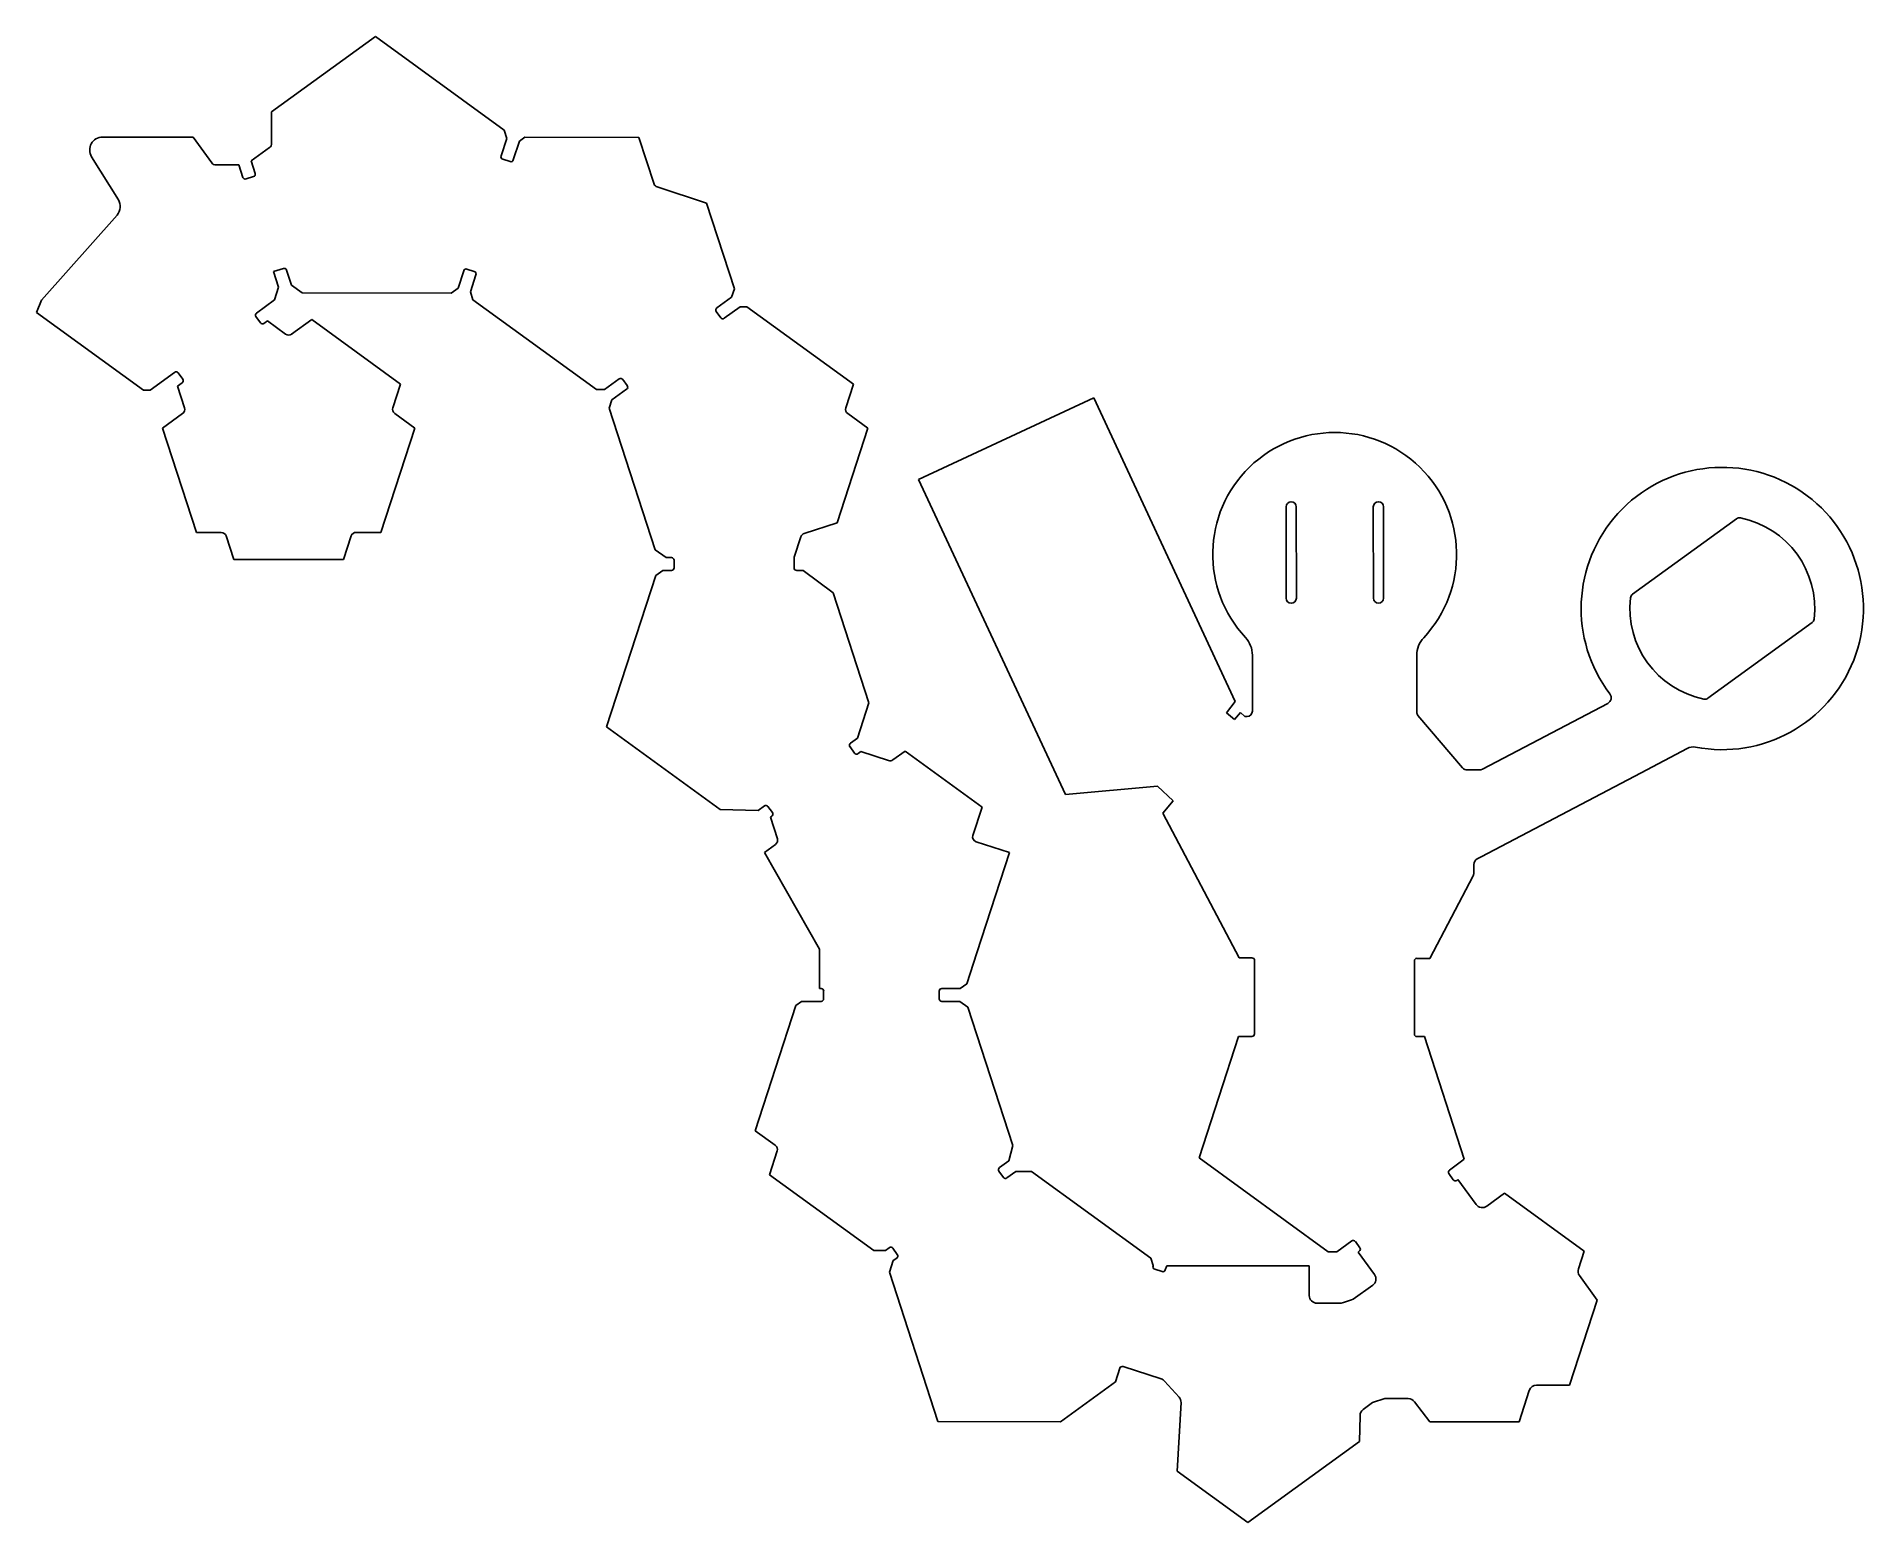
# Model space of a CAD drawing. Extents: x 108.6 to 179.7, y -135.1 to -77.2.
import ezdxf

# ---------------------------------------------------------------- set-up
doc = ezdxf.new("R2010")
doc.units = 0
doc.layers.add('BLACK', color=7, linetype='CONTINUOUS')

msp = doc.modelspace()

# ---------------------------------------------------------------- linework, layer by layer
at = {"layer": 'BLACK', "linetype": 'CONTINUOUS'}
for p, q in [((121.759631, -77.190017), (117.719631, -80.123117)), ((126.773631, -80.836117), (121.759631, -77.190017)), ((117.719631, -80.123117), (117.719631, -81.352917)), ((114.664631, -81.110217), (111.130631, -81.108817)), ((115.390631, -82.109417), (114.664631, -81.110217)), ((126.879631, -81.163017), (126.773631, -80.836117)), ((127.582631, -81.115717), (127.371631, -81.269217)), ((132.028631, -81.117517), (127.582631, -81.115717)), ((132.619631, -82.940017), (132.028631, -81.117517)), ((117.637631, -81.515217), (116.921631, -82.034417)), ((126.658631, -81.842717), (126.879631, -81.163017)), ((127.371631, -81.269217), (127.133631, -81.997417)), ((110.705631, -81.872917), (111.748631, -83.548317)), ((116.446631, -82.191817), (115.552631, -82.191817)), ((116.602631, -82.674717), (116.446631, -82.191817)), ((116.921631, -82.034417), (117.078631, -82.520217)), ((127.007631, -82.061617), (126.722631, -81.968717)), ((117.014631, -82.646217), (116.729631, -82.738817)), ((134.662631, -83.676217), (132.739631, -83.050017)), ((135.745631, -87.015917), (134.662631, -83.676217)), ((111.697631, -84.145117), (108.748631, -87.455117)), ((117.794631, -86.348017), (118.175631, -86.224617)), ((117.991631, -86.954317), (117.794631, -86.348017)), ((118.301631, -86.288817), (118.493631, -86.880517)), ((124.983631, -86.986717), (125.203631, -86.311817)), ((125.329631, -86.247617), (125.614631, -86.340517)), ((125.679631, -86.466517), (125.461631, -87.134617)), ((108.748631, -87.455117), (108.560631, -87.935717)), ((117.126631, -87.961317), (117.830631, -87.450317)), ((117.830631, -87.450317), (117.991631, -86.954317)), ((118.493631, -86.880517), (118.902631, -87.178017)), ((118.902631, -87.178017), (124.717631, -87.180417)), ((124.717631, -87.180417), (124.983631, -86.986717)), ((125.461631, -87.134617), (125.560631, -87.440317)), ((125.560631, -87.440317), (130.372631, -90.938717)), ((135.060631, -87.761517), (135.640631, -87.340617)), ((135.640631, -87.340617), (135.745631, -87.015917)), ((108.560631, -87.935717), (112.727631, -90.965017)), ((117.280631, -88.343717), (117.104631, -88.100917)), ((119.285631, -88.216817), (118.499631, -88.787217)), ((122.740631, -90.729217), (119.285631, -88.216817)), ((135.214631, -88.143917), (135.038631, -87.901117)), ((135.973631, -87.716617), (135.354631, -88.166117)), ((136.235631, -87.716717), (135.973631, -87.716617)), ((140.388631, -90.736217), (136.235631, -87.716717)), ((117.552631, -88.269917), (117.420631, -88.365917)), ((118.264631, -88.787217), (117.552631, -88.269917)), ((112.988631, -90.965017), (113.941631, -90.273417)), ((114.080631, -90.295817), (114.257631, -90.538417)), ((112.727631, -90.965017), (112.988631, -90.965017)), ((114.234631, -90.678117), (114.052631, -90.810617)), ((114.052631, -90.810617), (114.325631, -91.650817)), ((122.441631, -91.649017), (122.740631, -90.729217)), ((130.372631, -90.938717), (130.684631, -90.938817)), ((130.684631, -90.938817), (131.257631, -90.522917)), ((131.550631, -90.927517), (130.976631, -91.344717)), ((131.396631, -90.545117), (131.573631, -90.787817)), ((140.089631, -91.654917), (140.388631, -90.736217)), ((130.976631, -91.344717), (130.873631, -91.661717)), ((130.873631, -91.661717), (132.664631, -97.183017)), ((149.745631, -91.266717), (142.921631, -94.449017)), ((155.259631, -103.090017), (149.745631, -91.266717)), ((114.252631, -91.874417), (113.469631, -92.443817)), ((113.469631, -92.443817), (114.787631, -96.506417)), ((121.976631, -96.504517), (123.298631, -92.442017)), ((123.298631, -92.442017), (122.513631, -91.872717)), ((139.748631, -96.130817), (140.946631, -92.449317)), ((140.946631, -92.449317), (140.161631, -91.878517)), ((142.921631, -94.449017), (148.643631, -106.720017)), ((157.237631, -95.515217), (157.241631, -99.065217)), ((157.641631, -99.064817), (157.637631, -95.514817)), ((160.637631, -95.511917), (160.641627, -99.061912)), ((161.041635, -99.061525), (161.037631, -95.511517)), ((170.739576, -98.916517), (174.789576, -95.975617)), ((114.787631, -96.506417), (115.758631, -96.506417)), ((115.948631, -96.644617), (116.248631, -97.563417)), ((120.520631, -97.565517), (120.819631, -96.643617)), ((121.009631, -96.505417), (121.976631, -96.504517)), ((138.080631, -97.473317), (138.339631, -96.675217)), ((138.468631, -96.546917), (139.748631, -96.130817)), ((132.664631, -97.183017), (133.084631, -97.487517)), ((133.084631, -97.487517), (133.297631, -97.487617)), ((138.075631, -97.567517), (138.075631, -97.504317)), ((116.248631, -97.563417), (120.520631, -97.565517)), ((132.685631, -98.190917), (130.768631, -104.084017)), ((132.965631, -97.987517), (132.685631, -98.190917)), ((133.297631, -97.987617), (132.965631, -97.987517)), ((133.397631, -97.587617), (133.397631, -97.887617)), ((138.074631, -97.888717), (138.075631, -97.567517)), ((138.425631, -97.988817), (138.175631, -97.988717)), ((139.590631, -98.863817), (138.425631, -97.988817)), ((140.979631, -103.147017), (139.590631, -98.863817)), ((173.675011, -102.963929), (177.730011, -100.018929)), ((155.927631, -101.286017), (155.927631, -103.475017)), ((162.331631, -103.507017), (162.331631, -101.290017)), ((140.541631, -104.525017), (140.979631, -103.147017)), ((154.919631, -103.540017), (155.259631, -103.090017)), ((169.771424, -103.166537), (164.886631, -105.729017)), ((155.229631, -103.800017), (154.919631, -103.540017)), ((155.459631, -103.520017), (155.229631, -103.800017)), ((155.631631, -103.675017), (155.459631, -103.520017)), ((155.728631, -103.675017), (155.631631, -103.675017)), ((164.113631, -105.673017), (162.379631, -103.636017)), ((130.768631, -104.084017), (135.195631, -107.304017)), ((140.273631, -104.719017), (140.541631, -104.525017)), ((140.427631, -105.101017), (140.251631, -104.859017)), ((140.672631, -105.047017), (140.567631, -105.124017)), ((141.745631, -105.395017), (140.672631, -105.047017)), ((142.397631, -105.024017), (141.924631, -105.367017)), ((142.397631, -105.024017), (145.395631, -107.205017)), ((171.078934, -105.868945), (172.862191, -104.919097)), ((164.772631, -105.757017), (164.305631, -105.761017)), ((164.842631, -109.140017), (171.078934, -105.868945)), ((152.229631, -106.390017), (148.643631, -106.720017)), ((152.839631, -106.967017), (152.229631, -106.390017)), ((135.195631, -107.304017), (136.671631, -107.333017)), ((136.671631, -107.333017), (136.915631, -107.156017)), ((137.055631, -107.178017), (137.231631, -107.421017)), ((145.036631, -108.308017), (145.395631, -107.205017)), ((152.441631, -107.444017), (152.839631, -106.967017)), ((152.441631, -107.444017), (155.412631, -113.077017)), ((137.209631, -107.560017), (137.150631, -107.603017)), ((137.150631, -107.603017), (137.421631, -108.439017)), ((137.348631, -108.663017), (136.915631, -108.977017)), ((146.461631, -108.981017), (145.165631, -108.560017)), ((136.915631, -108.977017), (139.060631, -112.737017)), ((145.192631, -112.882017), (146.461631, -108.981017)), ((164.553631, -109.772017), (164.553631, -109.443017)), ((164.842631, -109.140017), (164.687631, -109.221017)), ((162.838631, -113.099017), (164.524631, -109.889017)), ((139.060631, -112.737017), (139.059631, -114.275017)), ((144.799631, -114.090017), (145.192631, -112.882017)), ((155.412631, -113.077017), (155.912631, -113.079017)), ((162.338631, -113.098017), (162.838631, -113.099017)), ((156.012631, -113.179017), (156.011631, -113.656017)), ((156.011631, -113.656017), (156.011631, -115.583017)), ((162.237631, -115.585017), (162.238631, -113.658017)), ((162.238631, -113.396017), (162.238631, -113.198017)), ((162.238631, -113.658017), (162.238631, -113.396017)), ((139.059631, -114.275017), (139.125631, -114.275017)), ((139.225631, -114.375017), (139.225631, -114.675017)), ((143.725631, -114.676017), (143.725631, -114.376017)), ((143.825631, -114.276017), (144.542631, -114.276017)), ((144.542631, -114.276017), (144.799631, -114.090017)), ((138.146631, -114.931017), (136.559631, -119.811017)), ((138.361631, -114.775017), (138.146631, -114.931017)), ((139.125631, -114.775017), (138.361631, -114.775017)), ((144.530631, -114.776017), (143.825631, -114.776017)), ((144.842631, -115.003017), (144.530631, -114.776017)), ((146.592631, -120.392017), (144.842631, -115.003017)), ((156.011631, -115.792017), (156.010631, -116.043017)), ((156.011631, -115.583017), (156.011631, -115.792017)), ((162.237631, -115.795017), (162.237631, -115.585017)), ((162.237631, -116.049017), (162.237631, -115.795017)), ((155.387631, -116.142017), (153.848631, -120.868017)), ((155.910631, -116.143017), (155.387631, -116.142017)), ((162.634631, -116.149017), (162.337631, -116.149017)), ((164.184631, -120.925017), (162.634631, -116.149017)), ((136.559631, -119.811017), (137.341631, -120.379017)), ((137.413631, -120.603017), (137.113631, -121.525017)), ((146.072631, -121.250017), (146.443631, -120.980017)), ((146.443631, -120.980017), (146.592631, -120.392017)), ((153.848631, -120.868017), (158.879631, -124.526017)), ((163.604631, -121.346017), (164.184631, -120.925017)), ((137.113631, -121.525017), (141.174631, -124.474017)), ((146.226631, -121.632017), (146.050631, -121.389017)), ((146.715631, -121.401017), (146.366631, -121.654017)), ((147.326631, -121.401017), (146.715631, -121.401017)), ((151.967631, -124.776017), (147.326631, -121.401017)), ((163.755631, -121.724017), (163.582631, -121.486017)), ((163.937631, -121.716017), (163.894631, -121.747017)), ((164.640631, -122.683017), (163.937631, -121.716017)), ((165.746631, -122.251017), (165.059631, -122.750017)), ((168.849631, -124.507017), (165.746631, -122.251017)), ((141.174631, -124.474017), (141.631631, -124.474017)), ((141.631631, -124.474017), (141.777631, -124.369017)), ((141.917631, -124.391017), (142.093631, -124.633017)), ((158.879631, -124.526017), (159.217631, -124.526017)), ((159.217631, -124.526017), (159.799631, -124.104017)), ((159.938631, -124.126017), (160.115631, -124.369017)), ((160.093631, -124.509017), (160.050631, -124.540017)), ((160.050631, -124.540017), (160.682631, -125.415017)), ((168.628631, -125.188017), (168.849631, -124.507017)), ((141.931631, -124.874017), (141.784631, -125.323017)), ((142.071631, -124.773017), (141.931631, -124.874017)), ((152.062631, -125.069017), (151.967631, -124.776017)), ((152.058631, -125.084017), (152.062631, -125.069017)), ((152.407631, -125.302017), (152.122631, -125.210017)), ((152.588631, -125.070017), (152.533631, -125.238017)), ((153.198631, -125.070017), (152.588631, -125.070017)), ((158.145631, -125.072017), (153.198631, -125.070017)), ((158.145631, -126.233017), (158.145631, -125.072017)), ((141.784631, -125.323017), (143.672631, -131.145017)), ((160.616631, -125.834017), (159.858631, -126.381017)), ((169.364631, -126.413017), (168.670631, -125.457017)), ((159.382631, -126.535017), (158.445631, -126.533017)), ((159.474631, -126.505017), (159.382631, -126.535017)), ((159.790631, -126.403017), (159.474631, -126.505017)), ((159.858631, -126.381017), (159.790631, -126.403017)), ((168.287631, -129.725017), (169.364631, -126.413017)), ((150.589631, -129.594017), (150.762631, -129.063017)), ((150.888631, -128.999017), (152.377631, -129.482017)), ((148.450631, -131.147017), (150.589631, -129.594017)), ((152.507631, -129.566017), (153.071631, -130.186017)), ((166.317631, -131.155017), (166.715631, -129.932017)), ((167.000631, -129.724017), (168.287631, -129.725017)), ((153.148631, -130.405017), (152.998631, -133.076017)), ((160.096631, -131.915017), (160.123631, -130.916017)), ((160.247631, -130.673017), (160.613631, -130.404017)), ((160.613631, -130.404017), (161.089631, -130.250017)), ((161.089631, -130.250017), (161.999631, -130.250017)), ((162.242631, -130.374017), (162.834631, -131.153017)), ((143.672631, -131.145017), (148.450631, -131.147017)), ((162.834631, -131.153017), (166.317631, -131.155017)), ((155.745631, -135.073017), (160.096631, -131.915017)), ((152.998631, -133.076017), (155.745631, -135.073017))]:
    msp.add_line(p, q, dxfattribs=at)
at = {"layer": 'BLACK'}
for centre, radius, start, end in [((111.1306, -81.6088), 0.500038, -270.0164999, -148.11448333), ((117.5196, -81.3534), 0.200287, -53.86445836, 0.14360675), ((126.7536, -81.8735), 0.10018, -197.92127516, -108.13092285), ((115.5516, -81.9922), 0.199606, -144.03573743, -89.9233592), ((116.9836, -82.5513), 0.099874, -72.0931422, 18.11112431), ((127.0386, -81.9664), 0.100063, -107.98703043, -18.07461415), ((116.6976, -82.6433), 0.100471, -161.742409, -71.89885334), ((132.8026, -82.8614), 0.198871, -156.71385802, -108.47886242), ((111.3236, -83.8125), 0.500166, -41.67726978, 31.8767925), ((118.2066, -86.32), 0.100231, 18.09725659, 107.82882089), ((125.2986, -86.3424), 0.099721, 71.80445276, 162.11867517), ((125.5836, -86.4357), 0.10017, -17.9373755, 71.84794455), ((117.1866, -88.0424), 0.100438, -233.77655966, -144.34972023), ((135.1196, -87.8426), 0.100251, -233.87974813, -144.26579693), ((135.2956, -88.0854), 0.099861, -144.08796831, -53.89344853), ((117.3616, -88.285), 0.100013, -144.0135853, -54.00526886), ((118.3826, -88.6259), 0.199552, -126.08594235, -53.92287123), ((113.9996, -90.3542), 0.099753, 35.82772409, 125.92948655), ((114.1766, -90.5971), 0.100094, -53.974436, 35.91264874), ((131.3156, -90.6036), 0.099751, 35.83367097, 126.03125854), ((131.4916, -90.8465), 0.100372, -53.81329736, 35.74504837), ((114.1346, -91.7124), 0.200547, -53.87999801, 17.88338031), ((122.6316, -91.7108), 0.200122, -197.98318571, -125.98695836), ((140.2796, -91.7167), 0.200284, -197.96816879, -126.09198516), ((159.13263, -97.36302), 4.749967, -403.08025997, -136.98302269), ((174.2353, -99.4704), 5.498948, -460.93578402, -142.81326322), ((157.4376, -95.515), 0.199975, -359.94185556, -179.94613525), ((160.8376, -95.5118), 0.199975, -359.92381075, -179.96303961), ((174.9063, -96.1373), 0.19993, 78.6010942, 126.00468127), ((174.2354, -99.4703), 3.599915, -6.53387257, 78.6056129), ((115.7586, -96.7062), 0.199784, 17.95764767, 89.96070996), ((121.0096, -96.7054), 0.200134, 90.08645129, 162.02097566), ((138.5296, -96.7366), 0.199372, 107.9250489, 162.06897603), ((133.2976, -97.5877), 0.10013, 0.06062559, 89.88899064), ((138.1757, -97.5046), 0.100446, 161.88651868, 179.81404392), ((133.2976, -97.8875), 0.100099, -89.95362984, -0.05151519), ((138.1746, -97.8887), 0.100042, -179.99140512, -89.75487606), ((170.8571, -99.0781), 0.199794, 125.97520251, 173.42070696), ((157.4416, -99.0649), 0.200043, -179.91920533, 0.03036023), ((160.8416, -99.0617), 0.200035, -179.9392583, 0.05012502), ((174.2353, -99.4704), 3.599966, -186.62252923, -101.48506033), ((177.6125, -99.8573), 0.199814, -54.03085828, -6.50241529), ((154.9276, -101.286), 1.000611, -0.00818813, 43.00427513), ((163.3316, -101.29), 0.999683, -223.07349939, -179.98303507), ((169.6552, -102.9451), 0.25004, -62.30669889, 37.16586507), ((173.5583, -102.8024), 0.200241, -101.46690959, -54.05332449), ((155.7266, -103.475), 0.200533, -89.548245, -0.01228585), ((162.5326, -103.506), 0.201259, -179.87301791, -139.71160039), ((140.3326, -104.8), 0.100398, -233.8053546, -144.0898147), ((140.5086, -105.042), 0.100076, -143.97843814, -54.11683631), ((173.0973, -105.3605), 0.500113, 79.07209155, 118.04156093), ((141.8066, -105.205), 0.19995, -107.99313674, -53.98703689), ((164.3036, -105.511), 0.249871, -139.59143043, -89.53841141), ((164.7706, -105.507), 0.24988, -89.56408893, -62.29295471), ((136.9746, -107.237), 0.100033, 35.98191509, 125.9054199), ((137.1506, -107.479), 0.100049, -54.0005792, 35.93764927), ((137.2316, -108.501), 0.199683, -54.10729761, 18.02917145), ((145.2276, -108.369), 0.200518, -197.88508414, -108.15619111), ((164.8036, -109.443), 0.249921, -242.31355352, -179.99312233), ((164.3036, -109.772), 0.249966, -27.71739768, -0.0048135), ((155.9126, -113.178), 0.099517, -0.30499454, 90.09326957), ((162.3386, -113.198), 0.100245, 89.97085464, 179.92169667), ((139.1256, -114.375), 0.100569, 0.30978085, 89.66728291), ((143.8256, -114.376), 0.09987, -270.08604342, -179.98852593), ((139.1256, -114.675), 0.10008, -89.96564521, -0.0864474), ((143.8256, -114.676), 0.099752, -180.15918167, -89.81160141), ((155.9106, -116.043), 0.100557, -89.72076913, 0.17663251), ((162.3376, -116.049), 0.100162, -179.92445574, -90.18305116), ((137.2226, -120.541), 0.200624, -17.90525847, 53.82044148), ((146.1316, -121.331), 0.100212, -233.89467934, -144.1420302), ((146.3076, -121.573), 0.099949, -144.03882743, -53.94459954), ((163.6636, -121.427), 0.100196, -233.95370463, -144.13772611), ((163.8366, -121.666), 0.099787, -144.18358789, -53.96705431), ((164.8836, -122.507), 0.300117, -143.97798924, -53.99393341), ((141.8366, -124.45), 0.100092, 36.03725893, 125.90427134), ((159.8576, -124.185), 0.099519, 35.75829568, 126.15736304), ((160.0346, -124.428), 0.100091, -53.94754733, 36.07589919), ((142.0116, -124.692), 0.100453, -53.7570766, 35.73181732), ((152.1536, -125.115), 0.099977, -198.04605096, -108.09732067), ((152.4386, -125.207), 0.100161, -107.84505639, -18.19652983), ((168.9136, -125.281), 0.300412, -197.99469723, -144.05889181), ((160.4396, -125.591), 0.300247, -53.95179322, 35.95246704), ((158.4456, -126.233), 0.299898, -180.04184684, -89.99866264), ((150.8576, -129.094), 0.099719, 71.84442184, 161.74002371), ((152.2856, -129.768), 0.300238, 42.30117115, 71.99973589), ((152.8496, -130.388), 0.300109, -3.18266809, 42.30619324), ((167.0006, -130.024), 0.299423, 89.86567739, 162.04424611), ((160.4226, -130.916), 0.299484, -234.07983619, -179.95178863), ((161.9996, -130.549), 0.299283, 35.90845067, 90.05149828)]:
    msp.add_arc(centre, radius, start, end, dxfattribs=at)

doc.saveas('drawing.dxf')
